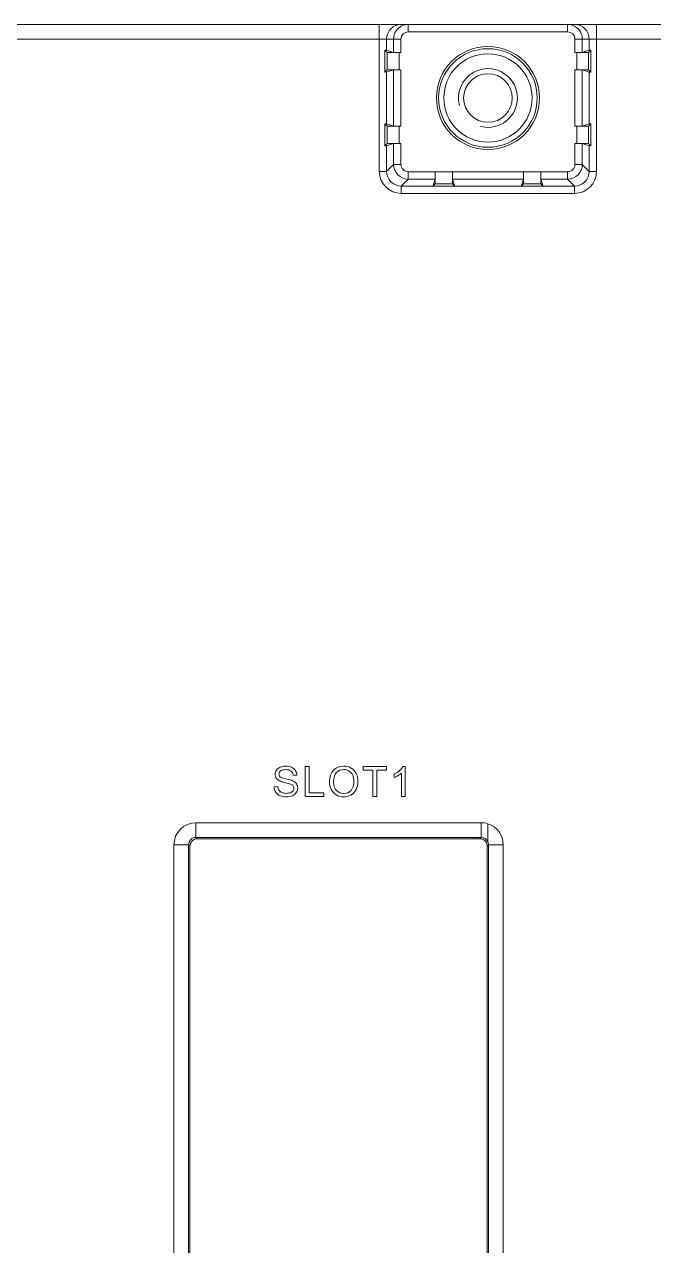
# Model space of a CAD drawing. Header units: millimetres. Extents: x 33157 to 59611, y -29750 to 1750.
# Drawn here: x 55046.5 to 55089.3, y 291.7 to 374.7 of the extents above; entities that cross this region are included whole.
import ezdxf

# ---------------------------------------------------------------- set-up
doc = ezdxf.new("R2010")
doc.units = ezdxf.units.MM
doc.layers.add('layer 1', color=7, linetype='Continuous', lineweight=18)

msp = doc.modelspace()

# ---------------------------------------------------------------- linework, layer by layer
at = {"layer": 'layer 1', "lineweight": 9}
for p, q in [((55070.618, 374.666), (55070.618, 374.666)), ((55070.618, 374.666), (55070.618, 364.678)), ((55072.589, 374.666), (55072.589, 374.666)), ((55072.589, 374.666), (55072.589, 374.166)), ((55083.42, 374.666), (55083.42, 374.666)), ((55083.42, 374.666), (55083.42, 374.166)), ((55085.392, 374.666), (55085.392, 374.666)), ((55085.392, 374.666), (55085.392, 364.678)), ((55071.117, 373.666), (55071.117, 373.666)), ((55071.117, 373.666), (55071.117, 372.912)), ((55071.589, 373.666), (55071.589, 373.666)), ((55071.589, 373.666), (55071.589, 372.754)), ((55072.089, 373.666), (55072.089, 373.666)), ((55072.089, 373.666), (55072.089, 372.75)), ((55083.42, 374.166), (55083.42, 374.166)), ((55083.92, 373.666), (55083.92, 373.666)), ((55083.92, 373.666), (55083.92, 372.75)), ((55084.42, 373.666), (55084.42, 373.666)), ((55084.42, 373.666), (55084.42, 372.754)), ((55084.892, 373.666), (55084.892, 373.666)), ((55084.892, 373.666), (55084.892, 372.912)), ((55071.006, 372.914), (55071.006, 372.914)), ((55071.006, 372.914), (55071.006, 371.418)), ((55071.164, 372.757), (55071.164, 372.757)), ((55071.164, 372.757), (55071.164, 371.575)), ((55071.964, 372.75), (55071.964, 372.75)), ((55071.964, 372.75), (55071.964, 371.582)), ((55072.089, 372.75), (55072.089, 372.75)), ((55084.046, 372.75), (55084.046, 372.75)), ((55084.046, 372.75), (55084.046, 371.582)), ((55084.046, 372.75), (55084.046, 372.75)), ((55084.846, 372.757), (55084.846, 372.757)), ((55084.846, 372.757), (55084.846, 371.575)), ((55084.892, 372.912), (55084.892, 372.912)), ((55085.003, 372.914), (55085.003, 372.914)), ((55085.003, 372.914), (55085.003, 372.914)), ((55085.003, 372.914), (55085.003, 371.418)), ((55071.117, 371.42), (55071.117, 371.42)), ((55071.117, 371.42), (55071.117, 367.912)), ((55071.164, 371.575), (55071.164, 371.575)), ((55071.589, 371.578), (55071.589, 371.578)), ((55071.589, 371.578), (55071.589, 371.578)), ((55071.589, 371.578), (55071.589, 367.754)), ((55072.089, 371.582), (55072.089, 371.582)), ((55072.089, 371.582), (55072.089, 367.75)), ((55072.089, 371.582), (55072.089, 371.582)), ((55083.92, 371.582), (55083.92, 371.582)), ((55083.92, 371.582), (55083.92, 367.75)), ((55084.046, 371.582), (55084.046, 371.582)), ((55084.42, 371.578), (55084.42, 371.578)), ((55084.42, 371.578), (55084.42, 367.754)), ((55084.892, 371.42), (55084.892, 371.42)), ((55084.892, 371.42), (55084.892, 367.912)), ((55071.006, 367.914), (55071.006, 367.914)), ((55071.006, 367.914), (55071.006, 366.418)), ((55071.164, 367.757), (55071.164, 367.757)), ((55071.164, 367.757), (55071.164, 366.575)), ((55071.964, 367.75), (55071.964, 367.75)), ((55071.964, 367.75), (55071.964, 366.582)), ((55072.089, 367.75), (55072.089, 367.75)), ((55084.046, 367.75), (55084.046, 367.75)), ((55084.046, 367.75), (55084.046, 366.582)), ((55084.046, 367.75), (55084.046, 367.75)), ((55084.846, 367.757), (55084.846, 367.757)), ((55084.846, 367.757), (55084.846, 366.575)), ((55084.892, 367.912), (55084.892, 367.912)), ((55085.003, 367.914), (55085.003, 367.914)), ((55085.003, 367.914), (55085.003, 367.914)), ((55085.003, 367.914), (55085.003, 366.418)), ((55071.117, 366.42), (55071.117, 366.42)), ((55071.117, 366.42), (55071.117, 364.678)), ((55071.164, 366.575), (55071.164, 366.575)), ((55071.589, 366.578), (55071.589, 366.578)), ((55071.589, 366.578), (55071.589, 366.578)), ((55071.589, 366.578), (55071.589, 365.15)), ((55072.089, 366.582), (55072.089, 366.582)), ((55072.089, 366.582), (55072.089, 365.15)), ((55072.089, 366.582), (55072.089, 366.582)), ((55083.92, 366.582), (55083.92, 366.582)), ((55083.92, 366.582), (55083.92, 365.15)), ((55084.046, 366.582), (55084.046, 366.582)), ((55084.42, 366.578), (55084.42, 366.578)), ((55084.42, 366.578), (55084.42, 365.15)), ((55084.892, 366.42), (55084.892, 366.42)), ((55084.892, 366.42), (55084.892, 364.678)), ((55071.117, 364.678), (55071.117, 364.678)), ((55071.589, 365.15), (55071.589, 365.15)), ((55072.089, 365.15), (55072.089, 365.15)), ((55072.589, 364.651), (55072.589, 364.651)), ((55072.589, 364.651), (55072.589, 364.151)), ((55081.589, 364.638), (55081.589, 364.638)), ((55083.42, 364.651), (55083.42, 364.651)), ((55083.42, 364.651), (55083.42, 364.151)), ((55083.42, 364.651), (55083.42, 364.651)), ((55084.42, 365.15), (55084.42, 365.15)), ((55085.392, 364.678), (55085.392, 364.678)), ((55072.117, 363.679), (55072.117, 363.679)), ((55072.117, 363.679), (55072.117, 363.179)), ((55072.589, 364.151), (55072.589, 364.151)), ((55074.259, 363.679), (55074.259, 363.679)), ((55074.414, 363.825), (55074.414, 363.825)), ((55074.416, 364.151), (55074.416, 364.151)), ((55074.416, 364.151), (55074.416, 364.151)), ((55075.596, 363.825), (55075.596, 363.825)), ((55075.751, 363.67), (55075.751, 363.67)), ((55080.259, 363.679), (55080.259, 363.679)), ((55080.414, 363.825), (55080.414, 363.825)), ((55080.416, 364.151), (55080.416, 364.151)), ((55080.416, 364.151), (55080.416, 364.151)), ((55081.596, 363.825), (55081.596, 363.825)), ((55081.751, 363.67), (55081.751, 363.67)), ((55083.42, 364.151), (55083.42, 364.151)), ((55083.892, 363.679), (55083.892, 363.679)), ((55083.892, 363.679), (55083.892, 363.179)), ((55083.892, 363.679), (55083.892, 363.679)), ((55083.892, 363.179), (55083.892, 363.179)), ((55058.163, 320.407), (55058.163, 320.407)), ((55058.163, 320.407), (55058.163, 319.407)), ((55077.546, 320.407), (55077.546, 320.407)), ((55077.546, 320.407), (55077.546, 319.407)), ((55077.546, 320.407), (55077.546, 320.407)), ((55056.663, 318.907), (55056.663, 264.075)), ((55057.663, 318.907), (55057.663, 264.075)), ((55057.663, 318.907), (55057.663, 318.907)), ((55057.749, 318.822), (55057.749, 264.16)), ((55077.46, 319.322), (55077.46, 319.322)), ((55077.546, 319.407), (55077.546, 319.407)), ((55077.546, 319.407), (55077.546, 319.407)), ((55077.96, 318.822), (55077.96, 318.822)), ((55077.96, 318.822), (55077.96, 264.16)), ((55078.046, 318.907), (55078.046, 318.907)), ((55078.046, 318.907), (55078.046, 318.907)), ((55078.046, 318.907), (55078.046, 264.075)), ((55079.046, 318.907), (55079.046, 318.907)), ((55079.046, 318.907), (55079.046, 264.075)), ((55079.046, 318.907), (55079.046, 318.907))]:
    msp.add_line(p, q, dxfattribs=at)
for points in [[(54903.505, 374.666), (54903.505, 374.666), (55189.504, 374.666), (55189.504, 374.666)], [(55071.41, 374.373), (55071.223, 374.186), (55071.117, 373.931), (55071.117, 373.666)], [(55072.117, 374.666), (55071.852, 374.666), (55071.598, 374.561), (55071.41, 374.373)], [(55071.917, 374.406), (55071.87, 374.363), (55071.826, 374.316), (55071.788, 374.264)], [(55072.33, 374.632), (55072.179, 374.591), (55072.033, 374.512), (55071.917, 374.406)], [(55072.589, 374.666), (55072.502, 374.666), (55072.415, 374.654), (55072.33, 374.632)], [(55084.018, 374.467), (55083.85, 374.593), (55083.63, 374.666), (55083.42, 374.666)], [(55084.599, 374.373), (55084.412, 374.561), (55084.157, 374.666), (55083.892, 374.666)], [(55084.16, 374.338), (55084.117, 374.386), (55084.069, 374.429), (55084.018, 374.467)], [(55084.42, 373.666), (55084.42, 373.915), (55084.327, 374.154), (55084.16, 374.338)], [(55084.892, 373.666), (55084.892, 373.931), (55084.787, 374.186), (55084.599, 374.373)], [(55038.92, 373.666), (55038.92, 373.666), (55072.089, 373.666), (55072.089, 373.666)], [(55071.788, 374.264), (55071.662, 374.096), (55071.589, 373.876), (55071.589, 373.666)], [(55072.589, 374.166), (55072.313, 374.166), (55072.089, 373.942), (55072.089, 373.666)], [(55083.42, 374.166), (55083.42, 374.166), (55072.589, 374.166), (55072.589, 374.166)], [(55083.92, 373.666), (55083.92, 373.942), (55083.696, 374.166), (55083.42, 374.166)], [(55083.92, 373.666), (55083.92, 373.666), (55117.089, 373.666), (55117.089, 373.666)], [(55071.164, 372.757), (55071.164, 372.757), (55071.006, 372.914), (55071.006, 372.914)], [(55071.117, 372.912), (55071.115, 372.913), (55071.076, 372.914), (55071.006, 372.914)], [(55071.117, 372.912), (55071.117, 372.912), (55071.589, 372.754), (55071.589, 372.754)], [(55071.164, 372.757), (55071.167, 372.753), (55071.524, 372.75), (55071.964, 372.75)], [(55071.589, 372.754), (55071.597, 372.752), (55071.818, 372.75), (55072.089, 372.75)], [(55072.089, 372.75), (55072.089, 372.75), (55071.964, 372.75), (55071.964, 372.75)], [(55083.92, 372.75), (55083.92, 372.75), (55084.046, 372.75), (55084.046, 372.75)], [(55084.892, 372.912), (55084.892, 372.912), (55084.42, 372.754), (55084.42, 372.754)], [(55084.846, 372.757), (55084.846, 372.757), (55085.003, 372.914), (55085.003, 372.914)], [(55085.003, 372.914), (55084.934, 372.914), (55084.895, 372.913), (55084.892, 372.912)], [(55071.164, 371.575), (55071.164, 371.575), (55071.006, 371.418), (55071.006, 371.418)], [(55071.006, 371.418), (55071.076, 371.418), (55071.115, 371.419), (55071.117, 371.42)], [(55071.117, 371.42), (55071.117, 371.42), (55071.589, 371.578), (55071.589, 371.578)], [(55072.089, 371.582), (55072.089, 371.582), (55071.964, 371.582), (55071.964, 371.582)], [(55083.92, 371.582), (55083.92, 371.582), (55084.046, 371.582), (55084.046, 371.582)], [(55084.42, 371.578), (55084.413, 371.58), (55084.191, 371.582), (55083.92, 371.582)], [(55084.846, 371.575), (55084.842, 371.579), (55084.485, 371.582), (55084.046, 371.582)], [(55084.892, 371.42), (55084.892, 371.42), (55084.42, 371.578), (55084.42, 371.578)], [(55084.846, 371.575), (55084.846, 371.575), (55085.003, 371.418), (55085.003, 371.418)], [(55084.892, 371.42), (55084.895, 371.419), (55084.934, 371.418), (55085.003, 371.418)], [(55071.164, 367.757), (55071.164, 367.757), (55071.006, 367.914), (55071.006, 367.914)], [(55071.117, 367.912), (55071.115, 367.913), (55071.076, 367.914), (55071.006, 367.914)], [(55071.117, 367.912), (55071.117, 367.912), (55071.589, 367.754), (55071.589, 367.754)], [(55071.164, 367.757), (55071.167, 367.753), (55071.524, 367.75), (55071.964, 367.75)], [(55071.589, 367.754), (55071.597, 367.752), (55071.818, 367.75), (55072.089, 367.75)], [(55072.089, 367.75), (55072.089, 367.75), (55071.964, 367.75), (55071.964, 367.75)], [(55083.92, 367.75), (55083.92, 367.75), (55084.046, 367.75), (55084.046, 367.75)], [(55084.892, 367.912), (55084.892, 367.912), (55084.42, 367.754), (55084.42, 367.754)], [(55084.846, 367.757), (55084.846, 367.757), (55085.003, 367.914), (55085.003, 367.914)], [(55085.003, 367.914), (55084.934, 367.914), (55084.895, 367.913), (55084.892, 367.912)], [(55071.164, 366.575), (55071.164, 366.575), (55071.006, 366.418), (55071.006, 366.418)], [(55071.006, 366.418), (55071.076, 366.418), (55071.115, 366.419), (55071.117, 366.42)], [(55071.117, 366.42), (55071.117, 366.42), (55071.589, 366.578), (55071.589, 366.578)], [(55072.089, 366.582), (55072.089, 366.582), (55071.964, 366.582), (55071.964, 366.582)], [(55083.92, 366.582), (55083.92, 366.582), (55084.046, 366.582), (55084.046, 366.582)], [(55084.42, 366.578), (55084.413, 366.58), (55084.191, 366.582), (55083.92, 366.582)], [(55084.846, 366.575), (55084.842, 366.579), (55084.485, 366.582), (55084.046, 366.582)], [(55084.892, 366.42), (55084.892, 366.42), (55084.42, 366.578), (55084.42, 366.578)], [(55084.846, 366.575), (55084.846, 366.575), (55085.003, 366.418), (55085.003, 366.418)], [(55084.892, 366.42), (55084.895, 366.419), (55084.934, 366.418), (55085.003, 366.418)], [(55070.618, 364.678), (55070.618, 364.678), (55071.117, 364.678), (55071.117, 364.678)], [(55070.618, 364.678), (55070.618, 363.85), (55071.289, 363.179), (55072.117, 363.179)], [(55071.589, 365.15), (55071.589, 365.15), (55071.117, 364.678), (55071.117, 364.678)], [(55072.089, 365.15), (55072.089, 365.15), (55071.589, 365.15), (55071.589, 365.15)], [(55071.589, 365.15), (55071.59, 364.598), (55072.037, 364.151), (55072.589, 364.151)], [(55072.589, 364.651), (55072.589, 364.651), (55074.421, 364.638), (55074.421, 364.638)], [(55074.421, 364.638), (55074.421, 364.638), (55081.589, 364.638), (55081.589, 364.638)], [(55081.589, 364.638), (55081.589, 364.638), (55083.42, 364.651), (55083.42, 364.651)], [(55083.42, 364.151), (55083.972, 364.151), (55084.42, 364.598), (55084.42, 365.15)], [(55083.892, 363.179), (55084.72, 363.179), (55085.392, 363.85), (55085.392, 364.678)], [(55083.92, 365.15), (55083.92, 365.15), (55084.42, 365.15), (55084.42, 365.15)], [(55084.42, 365.15), (55084.42, 365.15), (55084.892, 364.678), (55084.892, 364.678)], [(55085.392, 364.678), (55085.392, 364.678), (55084.892, 364.678), (55084.892, 364.678)], [(55072.117, 363.679), (55072.117, 363.679), (55074.259, 363.679), (55074.259, 363.679)], [(55072.589, 364.151), (55072.589, 364.151), (55072.117, 363.679), (55072.117, 363.679)], [(55072.589, 364.151), (55072.589, 364.151), (55074.416, 364.151), (55074.416, 364.151)], [(55074.258, 363.67), (55074.258, 363.67), (55075.751, 363.67), (55075.751, 363.67)], [(55074.259, 363.679), (55074.259, 363.679), (55074.416, 364.151), (55074.416, 364.151)], [(55074.414, 363.825), (55074.414, 363.825), (55074.258, 363.67), (55074.258, 363.67)], [(55074.414, 363.825), (55074.414, 363.825), (55075.596, 363.825), (55075.596, 363.825)], [(55080.416, 364.151), (55080.416, 364.151), (55075.593, 364.151), (55075.593, 364.151)], [(55075.75, 363.679), (55075.75, 363.679), (55075.593, 364.151), (55075.593, 364.151)], [(55075.596, 363.825), (55075.596, 363.825), (55075.75, 363.675), (55075.75, 363.675)], [(55075.75, 363.679), (55075.75, 363.679), (55080.259, 363.679), (55080.259, 363.679)], [(55075.75, 363.67), (55075.75, 363.67), (55075.751, 363.67), (55075.751, 363.67)], [(55080.258, 363.67), (55080.258, 363.67), (55081.751, 363.67), (55081.751, 363.67)], [(55080.259, 363.679), (55080.259, 363.679), (55080.416, 364.151), (55080.416, 364.151)], [(55080.414, 363.825), (55080.414, 363.825), (55080.258, 363.67), (55080.258, 363.67)], [(55080.414, 363.825), (55080.414, 363.825), (55081.596, 363.825), (55081.596, 363.825)], [(55081.593, 364.151), (55081.593, 364.151), (55083.42, 364.151), (55083.42, 364.151)], [(55081.75, 363.679), (55081.75, 363.679), (55081.593, 364.151), (55081.593, 364.151)], [(55081.596, 363.825), (55081.596, 363.825), (55081.75, 363.675), (55081.75, 363.675)], [(55081.75, 363.679), (55081.75, 363.679), (55083.892, 363.679), (55083.892, 363.679)], [(55081.75, 363.67), (55081.75, 363.67), (55081.751, 363.67), (55081.751, 363.67)], [(55083.42, 364.151), (55083.42, 364.151), (55083.892, 363.679), (55083.892, 363.679)], [(55083.892, 363.179), (55083.892, 363.179), (55072.117, 363.179), (55072.117, 363.179)], [(55058.163, 320.407), (55057.335, 320.407), (55056.663, 319.736), (55056.663, 318.907)], [(55058.163, 320.407), (55058.163, 320.407), (55077.546, 320.407), (55077.546, 320.407)], [(55078.005, 320.335), (55077.856, 320.383), (55077.702, 320.407), (55077.546, 320.407)], [(55079.046, 318.907), (55079.046, 319.559), (55078.625, 320.136), (55078.005, 320.335)], [(55056.663, 318.907), (55056.663, 318.907), (55057.663, 318.907), (55057.663, 318.907)], [(55057.749, 318.822), (55057.749, 318.822), (55057.663, 318.907), (55057.663, 318.907)], [(55058.249, 319.322), (55057.973, 319.322), (55057.749, 319.098), (55057.749, 318.822)], [(55058.163, 319.407), (55058.163, 319.407), (55077.546, 319.407), (55077.546, 319.407)], [(55058.249, 319.322), (55058.249, 319.322), (55077.46, 319.322), (55077.46, 319.322)], [(55058.249, 319.322), (55058.249, 319.322), (55058.163, 319.407), (55058.163, 319.407)], [(55077.546, 319.407), (55077.546, 319.407), (55077.46, 319.322), (55077.46, 319.322)], [(55077.96, 318.822), (55077.96, 319.098), (55077.737, 319.322), (55077.46, 319.322)], [(55078.005, 319.107), (55077.925, 319.289), (55077.745, 319.407), (55077.546, 319.407)], [(55078.046, 318.907), (55078.046, 318.907), (55077.96, 318.822), (55077.96, 318.822)], [(55078.005, 319.107), (55078.032, 319.044), (55078.046, 318.975), (55078.046, 318.907)], [(55079.046, 318.907), (55079.046, 318.907), (55078.046, 318.907), (55078.046, 318.907)]]:
    msp.add_open_spline(points, degree=3, dxfattribs=at)
for points, knots in [([(55081.505, 369.666), (55081.505, 371.599), (55079.938, 373.166), (55078.005, 373.166), (55076.072, 373.166), (55074.505, 371.599), (55074.505, 369.666), (55074.505, 367.733), (55076.072, 366.166), (55078.005, 366.166), (55079.938, 366.166), (55081.505, 367.733), (55081.505, 369.666), (55081.505, 369.666), (55081.505, 369.666), (55081.505, 369.666)], [0, 0, 0, 0, 151919.174335, 151919.174335, 151919.174335, 303838.34867, 303838.34867, 303838.34867, 455757.523005, 455757.523005, 455757.523005, 607676.69734, 607676.69734, 607676.69734, 607682.774107, 607682.774107, 607682.774107, 607682.774107]), ([(55081.355, 369.666), (55081.355, 371.516), (55079.855, 373.016), (55078.005, 373.016), (55076.155, 373.016), (55074.655, 371.516), (55074.655, 369.666), (55074.655, 367.816), (55076.155, 366.316), (55078.005, 366.316), (55079.855, 366.316), (55081.355, 367.816), (55081.355, 369.666), (55081.355, 369.666), (55081.355, 369.666), (55081.355, 369.666)], [0, 0, 0, 0, 151919.742882, 151919.742882, 151919.742882, 303839.485763, 303839.485763, 303839.485763, 455759.228645, 455759.228645, 455759.228645, 607678.971527, 607678.971527, 607678.971527, 607685.048317, 607685.048317, 607685.048317, 607685.048317]), ([(55084.018, 372.75), (55084.122, 372.75), (55084.227, 372.75), (55084.331, 372.751), (55084.378, 372.751), (55084.426, 372.751), (55084.473, 372.751), (55084.515, 372.751), (55084.557, 372.752), (55084.599, 372.752), (55084.633, 372.753), (55084.668, 372.753), (55084.703, 372.753), (55084.729, 372.753), (55084.755, 372.752), (55084.78, 372.754), (55084.796, 372.756), (55084.811, 372.759), (55084.828, 372.756), (55084.835, 372.755), (55084.842, 372.753), (55084.846, 372.757)], [0, 0, 0, 0, 143655.218311, 143655.218311, 143655.218311, 287310.436622, 287310.436622, 287310.436622, 430965.654933, 430965.654933, 430965.654933, 574620.873243, 574620.873243, 574620.873243, 718276.091554, 718276.091554, 718276.091554, 861931.309865, 861931.309865, 861931.309865, 1005586.528176, 1005586.528176, 1005586.528176, 1005586.528176]), ([(55084.018, 372.75), (55084.069, 372.75), (55084.12, 372.751), (55084.171, 372.751), (55084.215, 372.751), (55084.258, 372.75), (55084.301, 372.752), (55084.329, 372.753), (55084.358, 372.755), (55084.387, 372.753), (55084.398, 372.752), (55084.409, 372.751), (55084.42, 372.754)], [0, 0, 0, 0, 151946.73849, 151946.73849, 151946.73849, 303893.47698, 303893.47698, 303893.47698, 455840.21547, 455840.21547, 455840.21547, 607786.95396, 607786.95396, 607786.95396, 607786.95396]), ([(55081.005, 369.666), (55081.005, 371.323), (55079.662, 372.666), (55078.005, 372.666), (55076.348, 372.666), (55075.005, 371.323), (55075.005, 369.666), (55075.005, 368.009), (55076.348, 366.666), (55078.005, 366.666), (55079.662, 366.666), (55081.005, 368.009), (55081.005, 369.666), (55081.005, 369.666), (55081.005, 369.666), (55081.005, 369.666)], [0, 0, 0, 0, 151921.069538, 151921.069538, 151921.069538, 303842.139077, 303842.139077, 303842.139077, 455763.208615, 455763.208615, 455763.208615, 607684.278154, 607684.278154, 607684.278154, 607690.354997, 607690.354997, 607690.354997, 607690.354997]), ([(55071.991, 371.582), (55071.887, 371.582), (55071.783, 371.582), (55071.679, 371.581), (55071.631, 371.581), (55071.584, 371.581), (55071.536, 371.581), (55071.494, 371.581), (55071.452, 371.58), (55071.41, 371.58), (55071.376, 371.579), (55071.342, 371.579), (55071.307, 371.579), (55071.281, 371.579), (55071.254, 371.58), (55071.229, 371.578), (55071.214, 371.576), (55071.199, 371.573), (55071.181, 371.576), (55071.174, 371.577), (55071.168, 371.579), (55071.164, 371.575)], [0, 0, 0, 0, 143622.432764, 143622.432764, 143622.432764, 287244.865529, 287244.865529, 287244.865529, 430867.298293, 430867.298293, 430867.298293, 574489.731057, 574489.731057, 574489.731057, 718112.163821, 718112.163821, 718112.163821, 861734.596586, 861734.596586, 861734.596586, 1005357.02935, 1005357.02935, 1005357.02935, 1005357.02935]), ([(55071.991, 371.582), (55071.94, 371.582), (55071.889, 371.581), (55071.838, 371.581), (55071.795, 371.581), (55071.752, 371.582), (55071.709, 371.58), (55071.68, 371.579), (55071.652, 371.577), (55071.622, 371.579), (55071.611, 371.58), (55071.6, 371.581), (55071.589, 371.578)], [0, 0, 0, 0, 151913.756784, 151913.756784, 151913.756784, 303827.513568, 303827.513568, 303827.513568, 455741.270353, 455741.270353, 455741.270353, 607655.027137, 607655.027137, 607655.027137, 607655.027137]), ([(55077.487, 367.734), (55078.361, 367.5), (55079.284, 367.882), (55079.737, 368.666), (55080.189, 369.45), (55080.059, 370.44), (55079.419, 371.08), (55078.779, 371.72), (55077.789, 371.851), (55077.005, 371.398), (55076.221, 370.945), (55075.839, 370.023), (55076.073, 369.148)], [0, 0, 0, 0, 151929.966846, 151929.966846, 151929.966846, 303859.933691, 303859.933691, 303859.933691, 455789.900537, 455789.900537, 455789.900537, 607719.867383, 607719.867383, 607719.867383, 607719.867383]), ([(55079.655, 369.666), (55079.655, 370.577), (55078.916, 371.316), (55078.005, 371.316), (55077.093, 371.316), (55076.355, 370.577), (55076.355, 369.666), (55076.355, 368.755), (55077.093, 368.016), (55078.005, 368.016), (55078.916, 368.016), (55079.655, 368.755), (55079.655, 369.666), (55079.655, 369.666), (55079.655, 369.666), (55079.655, 369.666)], [0, 0, 0, 0, 151926.186945, 151926.186945, 151926.186945, 303852.373889, 303852.373889, 303852.373889, 455778.560834, 455778.560834, 455778.560834, 607704.747778, 607704.747778, 607704.747778, 607710.824826, 607710.824826, 607710.824826, 607710.824826]), ([(55084.018, 367.75), (55084.122, 367.75), (55084.227, 367.75), (55084.331, 367.751), (55084.378, 367.751), (55084.426, 367.751), (55084.473, 367.751), (55084.515, 367.751), (55084.557, 367.752), (55084.599, 367.752), (55084.633, 367.753), (55084.668, 367.753), (55084.703, 367.753), (55084.729, 367.753), (55084.755, 367.752), (55084.78, 367.754), (55084.796, 367.756), (55084.811, 367.759), (55084.828, 367.756), (55084.835, 367.755), (55084.842, 367.753), (55084.846, 367.757)], [0, 0, 0, 0, 143661.340748, 143661.340748, 143661.340748, 287322.681496, 287322.681496, 287322.681496, 430984.022244, 430984.022244, 430984.022244, 574645.362992, 574645.362992, 574645.362992, 718306.703741, 718306.703741, 718306.703741, 861968.044489, 861968.044489, 861968.044489, 1005629.385237, 1005629.385237, 1005629.385237, 1005629.385237]), ([(55084.018, 367.75), (55084.069, 367.75), (55084.12, 367.751), (55084.171, 367.751), (55084.215, 367.751), (55084.258, 367.75), (55084.301, 367.752), (55084.329, 367.753), (55084.358, 367.755), (55084.387, 367.753), (55084.398, 367.752), (55084.409, 367.751), (55084.42, 367.754)], [0, 0, 0, 0, 151953.591298, 151953.591298, 151953.591298, 303907.182596, 303907.182596, 303907.182596, 455860.773895, 455860.773895, 455860.773895, 607814.365193, 607814.365193, 607814.365193, 607814.365193]), ([(55071.991, 366.582), (55071.887, 366.582), (55071.783, 366.582), (55071.679, 366.581), (55071.631, 366.581), (55071.584, 366.581), (55071.536, 366.581), (55071.494, 366.581), (55071.452, 366.58), (55071.41, 366.58), (55071.376, 366.579), (55071.342, 366.579), (55071.307, 366.579), (55071.281, 366.579), (55071.254, 366.58), (55071.229, 366.578), (55071.214, 366.576), (55071.199, 366.573), (55071.181, 366.576), (55071.174, 366.577), (55071.168, 366.579), (55071.164, 366.575)], [0, 0, 0, 0, 143628.555376, 143628.555376, 143628.555376, 287257.110751, 287257.110751, 287257.110751, 430885.666127, 430885.666127, 430885.666127, 574514.221502, 574514.221502, 574514.221502, 718142.776878, 718142.776878, 718142.776878, 861771.332254, 861771.332254, 861771.332254, 1005399.887629, 1005399.887629, 1005399.887629, 1005399.887629]), ([(55071.991, 366.582), (55071.94, 366.582), (55071.889, 366.581), (55071.838, 366.581), (55071.795, 366.581), (55071.752, 366.582), (55071.709, 366.58), (55071.68, 366.579), (55071.652, 366.577), (55071.622, 366.579), (55071.611, 366.58), (55071.6, 366.581), (55071.589, 366.578)], [0, 0, 0, 0, 151920.609785, 151920.609785, 151920.609785, 303841.219569, 303841.219569, 303841.219569, 455761.829354, 455761.829354, 455761.829354, 607682.439139, 607682.439139, 607682.439139, 607682.439139]), ([(55071.117, 364.678), (55071.117, 364.413), (55071.223, 364.159), (55071.41, 363.971), (55071.598, 363.784), (55071.852, 363.679), (55072.117, 363.679)], [0, 0, 0, 0, 171329.214813, 171329.214813, 171329.214813, 342658.429626, 342658.429626, 342658.429626, 342658.429626]), ([(55072.089, 365.15), (55072.089, 365.018), (55072.142, 364.891), (55072.236, 364.797), (55072.329, 364.703), (55072.457, 364.651), (55072.589, 364.651)], [0, 0, 0, 0, 171330.996576, 171330.996576, 171330.996576, 342661.993152, 342661.993152, 342661.993152, 342661.993152]), ([(55074.414, 363.825), (55074.418, 363.829), (55074.416, 363.836), (55074.415, 363.842), (55074.412, 363.859), (55074.415, 363.874), (55074.416, 363.889), (55074.419, 363.913), (55074.418, 363.939), (55074.417, 363.965), (55074.417, 363.999), (55074.418, 364.033), (55074.419, 364.066), (55074.419, 364.107), (55074.419, 364.148), (55074.419, 364.189), (55074.42, 364.236), (55074.42, 364.283), (55074.42, 364.329), (55074.42, 364.432), (55074.421, 364.535), (55074.421, 364.638)], [0, 0, 0, 0, 143639.96855, 143639.96855, 143639.96855, 287279.937099, 287279.937099, 287279.937099, 430919.905649, 430919.905649, 430919.905649, 574559.874198, 574559.874198, 574559.874198, 718199.842748, 718199.842748, 718199.842748, 861839.811297, 861839.811297, 861839.811297, 1005479.779847, 1005479.779847, 1005479.779847, 1005479.779847]), ([(55074.421, 364.638), (55074.421, 364.576), (55074.42, 364.515), (55074.42, 364.453), (55074.42, 364.401), (55074.421, 364.349), (55074.419, 364.297), (55074.418, 364.262), (55074.415, 364.227), (55074.418, 364.191), (55074.419, 364.178), (55074.421, 364.164), (55074.416, 364.151)], [0, 0, 0, 0, 151930.925289, 151930.925289, 151930.925289, 303861.850579, 303861.850579, 303861.850579, 455792.775868, 455792.775868, 455792.775868, 607723.701157, 607723.701157, 607723.701157, 607723.701157]), ([(55075.589, 364.638), (55075.589, 364.535), (55075.589, 364.432), (55075.589, 364.329), (55075.59, 364.283), (55075.59, 364.236), (55075.59, 364.189), (55075.59, 364.148), (55075.59, 364.107), (55075.591, 364.066), (55075.591, 364.033), (55075.592, 363.999), (55075.592, 363.965), (55075.592, 363.939), (55075.591, 363.913), (55075.593, 363.889), (55075.595, 363.874), (55075.597, 363.859), (55075.594, 363.842), (55075.593, 363.836), (55075.592, 363.829), (55075.596, 363.825)], [0, 0, 0, 0, 143642.314915, 143642.314915, 143642.314915, 287284.629829, 287284.629829, 287284.629829, 430926.944744, 430926.944744, 430926.944744, 574569.259658, 574569.259658, 574569.259658, 718211.574573, 718211.574573, 718211.574573, 861853.889487, 861853.889487, 861853.889487, 1005496.204402, 1005496.204402, 1005496.204402, 1005496.204402]), ([(55075.589, 364.638), (55075.589, 364.576), (55075.589, 364.515), (55075.589, 364.453), (55075.589, 364.401), (55075.588, 364.349), (55075.59, 364.297), (55075.591, 364.262), (55075.594, 364.227), (55075.592, 364.191), (55075.591, 364.178), (55075.589, 364.164), (55075.593, 364.151)], [0, 0, 0, 0, 151934.166089, 151934.166089, 151934.166089, 303868.332178, 303868.332178, 303868.332178, 455802.498266, 455802.498266, 455802.498266, 607736.664355, 607736.664355, 607736.664355, 607736.664355]), ([(55080.414, 363.825), (55080.418, 363.829), (55080.416, 363.836), (55080.415, 363.842), (55080.412, 363.859), (55080.415, 363.874), (55080.416, 363.889), (55080.419, 363.913), (55080.418, 363.939), (55080.417, 363.965), (55080.417, 363.999), (55080.418, 364.033), (55080.419, 364.066), (55080.419, 364.107), (55080.419, 364.148), (55080.419, 364.189), (55080.42, 364.236), (55080.42, 364.283), (55080.42, 364.329), (55080.42, 364.432), (55080.421, 364.535), (55080.421, 364.638)], [0, 0, 0, 0, 143655.665776, 143655.665776, 143655.665776, 287311.331551, 287311.331551, 287311.331551, 430966.997327, 430966.997327, 430966.997327, 574622.663103, 574622.663103, 574622.663103, 718278.328878, 718278.328878, 718278.328878, 861933.994654, 861933.994654, 861933.994654, 1005589.66043, 1005589.66043, 1005589.66043, 1005589.66043]), ([(55080.421, 364.638), (55080.421, 364.576), (55080.42, 364.515), (55080.42, 364.453), (55080.42, 364.401), (55080.421, 364.349), (55080.419, 364.297), (55080.418, 364.262), (55080.415, 364.227), (55080.418, 364.191), (55080.419, 364.178), (55080.421, 364.164), (55080.416, 364.151)], [0, 0, 0, 0, 151947.53163, 151947.53163, 151947.53163, 303895.063261, 303895.063261, 303895.063261, 455842.594891, 455842.594891, 455842.594891, 607790.126522, 607790.126522, 607790.126522, 607790.126522]), ([(55081.589, 364.638), (55081.589, 364.535), (55081.589, 364.432), (55081.589, 364.329), (55081.59, 364.283), (55081.59, 364.236), (55081.59, 364.189), (55081.59, 364.148), (55081.59, 364.107), (55081.591, 364.066), (55081.591, 364.033), (55081.592, 363.999), (55081.592, 363.965), (55081.592, 363.939), (55081.591, 363.913), (55081.593, 363.889), (55081.595, 363.874), (55081.597, 363.859), (55081.594, 363.842), (55081.593, 363.836), (55081.592, 363.829), (55081.596, 363.825)], [0, 0, 0, 0, 143658.012141, 143658.012141, 143658.012141, 287316.024281, 287316.024281, 287316.024281, 430974.036422, 430974.036422, 430974.036422, 574632.048562, 574632.048562, 574632.048562, 718290.060703, 718290.060703, 718290.060703, 861948.072844, 861948.072844, 861948.072844, 1005606.084984, 1005606.084984, 1005606.084984, 1005606.084984]), ([(55081.589, 364.638), (55081.589, 364.576), (55081.589, 364.515), (55081.589, 364.453), (55081.589, 364.401), (55081.588, 364.349), (55081.59, 364.297), (55081.591, 364.262), (55081.594, 364.227), (55081.592, 364.191), (55081.591, 364.178), (55081.589, 364.164), (55081.593, 364.151)], [0, 0, 0, 0, 151950.77243, 151950.77243, 151950.77243, 303901.54486, 303901.54486, 303901.54486, 455852.31729, 455852.31729, 455852.31729, 607803.08972, 607803.08972, 607803.08972, 607803.08972]), ([(55083.42, 364.651), (55083.553, 364.651), (55083.68, 364.703), (55083.774, 364.797), (55083.867, 364.891), (55083.92, 365.018), (55083.92, 365.15)], [0, 0, 0, 0, 171366.957017, 171366.957017, 171366.957017, 342733.914034, 342733.914034, 342733.914034, 342733.914034]), ([(55083.892, 363.679), (55084.157, 363.679), (55084.412, 363.784), (55084.599, 363.971), (55084.787, 364.159), (55084.892, 364.413), (55084.892, 364.678)], [0, 0, 0, 0, 171370.275945, 171370.275945, 171370.275945, 342740.551891, 342740.551891, 342740.551891, 342740.551891]), ([(55078.005, 319.16), (55078.007, 319.229), (55078.005, 319.297), (55078.005, 319.366), (55078.004, 319.457), (55078.004, 319.549), (55078.005, 319.64), (55078.005, 319.872), (55078.004, 320.104), (55078.005, 320.335)], [0, 0, 0, 0, 158527.747778, 158527.747778, 158527.747778, 317055.495557, 317055.495557, 317055.495557, 475583.243335, 475583.243335, 475583.243335, 475583.243335]), ([(55058.163, 319.407), (55058.031, 319.407), (55057.904, 319.355), (55057.81, 319.261), (55057.716, 319.167), (55057.663, 319.04), (55057.663, 318.907)], [0, 0, 0, 0, 171356.471247, 171356.471247, 171356.471247, 342712.942495, 342712.942495, 342712.942495, 342712.942495]), ([(55078.005, 319.107), (55078.004, 319.109), (55078.004, 319.112), (55078.003, 319.115), (55078.002, 319.13), (55078.004, 319.145), (55078.005, 319.16)], [0, 0, 0, 0, 171420.118171, 171420.118171, 171420.118171, 342840.236342, 342840.236342, 342840.236342, 342840.236342])]:
    msp.add_open_spline(points, degree=3, knots=knots, dxfattribs=at)
at = {"layer": 'layer 1'}
for points, knots in [([(55063.469, 322.848), (55063.469, 322.848), (55063.72, 322.87), (55063.72, 322.87), (55063.732, 322.769), (55063.76, 322.685), (55063.804, 322.62), (55063.847, 322.555), (55063.915, 322.502), (55064.007, 322.462), (55064.098, 322.422), (55064.202, 322.402), (55064.317, 322.402), (55064.419, 322.402), (55064.509, 322.417), (55064.587, 322.447), (55064.665, 322.478), (55064.723, 322.52), (55064.761, 322.573), (55064.799, 322.626), (55064.818, 322.684), (55064.818, 322.746), (55064.818, 322.809), (55064.8, 322.864), (55064.763, 322.912), (55064.726, 322.959), (55064.666, 322.998), (55064.581, 323.031), (55064.527, 323.051), (55064.407, 323.084), (55064.221, 323.129), (55064.035, 323.174), (55063.906, 323.215), (55063.831, 323.255), (55063.735, 323.306), (55063.663, 323.369), (55063.616, 323.444), (55063.569, 323.518), (55063.545, 323.602), (55063.545, 323.695), (55063.545, 323.798), (55063.574, 323.893), (55063.632, 323.982), (55063.69, 324.071), (55063.774, 324.138), (55063.886, 324.184), (55063.997, 324.23), (55064.121, 324.253), (55064.256, 324.253), (55064.406, 324.253), (55064.538, 324.229), (55064.653, 324.181), (55064.767, 324.133), (55064.855, 324.062), (55064.916, 323.967), (55064.978, 323.874), (55065.011, 323.768), (55065.016, 323.649), (55065.016, 323.649), (55064.759, 323.629), (55064.759, 323.629), (55064.745, 323.757), (55064.699, 323.853), (55064.619, 323.918), (55064.54, 323.983), (55064.422, 324.016), (55064.267, 324.016), (55064.105, 324.016), (55063.987, 323.986), (55063.913, 323.927), (55063.839, 323.868), (55063.802, 323.796), (55063.802, 323.713), (55063.802, 323.64), (55063.828, 323.58), (55063.881, 323.533), (55063.932, 323.487), (55064.066, 323.438), (55064.284, 323.389), (55064.501, 323.34), (55064.65, 323.297), (55064.731, 323.261), (55064.848, 323.206), (55064.935, 323.138), (55064.991, 323.055), (55065.047, 322.972), (55065.075, 322.877), (55065.075, 322.769), (55065.075, 322.661), (55065.044, 322.56), (55064.983, 322.465), (55064.921, 322.37), (55064.833, 322.296), (55064.718, 322.244), (55064.603, 322.191), (55064.473, 322.165), (55064.329, 322.165), (55064.146, 322.165), (55063.994, 322.191), (55063.87, 322.245), (55063.747, 322.298), (55063.65, 322.378), (55063.58, 322.485), (55063.51, 322.592), (55063.473, 322.713), (55063.469, 322.848)], [0, 0, 0, 0, 134766.43766, 134766.43766, 134766.43766, 269532.87532, 269532.87532, 269532.87532, 404299.31298, 404299.31298, 404299.31298, 539065.75064, 539065.75064, 539065.75064, 673832.1883, 673832.1883, 673832.1883, 808598.62596, 808598.62596, 808598.62596, 943365.06362, 943365.06362, 943365.06362, 1078131.50128, 1078131.50128, 1078131.50128, 1212897.93894, 1212897.93894, 1212897.93894, 1347664.3766, 1347664.3766, 1347664.3766, 1482430.81426, 1482430.81426, 1482430.81426, 1617197.25192, 1617197.25192, 1617197.25192, 1751963.68958, 1751963.68958, 1751963.68958, 1886730.127241, 1886730.127241, 1886730.127241, 2021496.564901, 2021496.564901, 2021496.564901, 2156263.002561, 2156263.002561, 2156263.002561, 2291029.440221, 2291029.440221, 2291029.440221, 2425795.877881, 2425795.877881, 2425795.877881, 2560562.315541, 2560562.315541, 2560562.315541, 2695328.753201, 2695328.753201, 2695328.753201, 2830095.190861, 2830095.190861, 2830095.190861, 2964861.628521, 2964861.628521, 2964861.628521, 3099628.066181, 3099628.066181, 3099628.066181, 3234394.503841, 3234394.503841, 3234394.503841, 3369160.941501, 3369160.941501, 3369160.941501, 3503927.379161, 3503927.379161, 3503927.379161, 3638693.816821, 3638693.816821, 3638693.816821, 3773460.254481, 3773460.254481, 3773460.254481, 3908226.692141, 3908226.692141, 3908226.692141, 4042993.129801, 4042993.129801, 4042993.129801, 4177759.567461, 4177759.567461, 4177759.567461, 4312526.005121, 4312526.005121, 4312526.005121, 4447292.442781, 4447292.442781, 4447292.442781, 4582058.880441, 4582058.880441, 4582058.880441, 4716825.318101, 4716825.318101, 4716825.318101, 4716825.318101]), ([(55065.584, 322.198), (55065.584, 322.198), (55065.584, 324.219), (55065.584, 324.219), (55065.584, 324.219), (55065.853, 324.219), (55065.853, 324.219), (55065.853, 324.219), (55065.853, 322.436), (55065.853, 322.436), (55065.853, 322.436), (55066.846, 322.436), (55066.846, 322.436), (55066.846, 322.436), (55066.846, 322.198), (55066.846, 322.198), (55066.846, 322.198), (55065.584, 322.198), (55065.584, 322.198)], [0, 0, 0, 0, 145490.135691, 145490.135691, 145490.135691, 290980.271383, 290980.271383, 290980.271383, 436470.407074, 436470.407074, 436470.407074, 581960.542766, 581960.542766, 581960.542766, 727450.678457, 727450.678457, 727450.678457, 872940.814148, 872940.814148, 872940.814148, 872940.814148]), ([(55067.24, 323.182), (55067.24, 323.517), (55067.331, 323.779), (55067.511, 323.969), (55067.691, 324.158), (55067.923, 324.253), (55068.208, 324.253), (55068.395, 324.253), (55068.563, 324.208), (55068.713, 324.119), (55068.863, 324.031), (55068.977, 323.906), (55069.055, 323.747), (55069.134, 323.588), (55069.174, 323.407), (55069.174, 323.206), (55069.174, 323.001), (55069.132, 322.817), (55069.049, 322.656), (55068.967, 322.494), (55068.849, 322.372), (55068.698, 322.289), (55068.546, 322.206), (55068.382, 322.165), (55068.207, 322.165), (55068.016, 322.165), (55067.847, 322.211), (55067.697, 322.302), (55067.547, 322.394), (55067.433, 322.519), (55067.356, 322.678), (55067.279, 322.837), (55067.24, 323.005), (55067.24, 323.182)], [0, 0, 0, 0, 139628.573695, 139628.573695, 139628.573695, 279257.14739, 279257.14739, 279257.14739, 418885.721085, 418885.721085, 418885.721085, 558514.29478, 558514.29478, 558514.29478, 698142.868474, 698142.868474, 698142.868474, 837771.442169, 837771.442169, 837771.442169, 977400.015864, 977400.015864, 977400.015864, 1117028.589559, 1117028.589559, 1117028.589559, 1256657.163254, 1256657.163254, 1256657.163254, 1396285.736949, 1396285.736949, 1396285.736949, 1535914.310644, 1535914.310644, 1535914.310644, 1535914.310644]), ([(55067.517, 323.177), (55067.517, 322.934), (55067.582, 322.743), (55067.713, 322.603), (55067.844, 322.463), (55068.008, 322.393), (55068.206, 322.393), (55068.407, 322.393), (55068.572, 322.464), (55068.702, 322.605), (55068.832, 322.746), (55068.897, 322.946), (55068.897, 323.206), (55068.897, 323.37), (55068.869, 323.514), (55068.814, 323.636), (55068.758, 323.758), (55068.677, 323.853), (55068.57, 323.92), (55068.463, 323.988), (55068.343, 324.022), (55068.21, 324.022), (55068.021, 324.022), (55067.858, 323.957), (55067.722, 323.827), (55067.585, 323.697), (55067.517, 323.481), (55067.517, 323.177)], [0, 0, 0, 0, 141201.656548, 141201.656548, 141201.656548, 282403.313096, 282403.313096, 282403.313096, 423604.969643, 423604.969643, 423604.969643, 564806.626191, 564806.626191, 564806.626191, 706008.282739, 706008.282739, 706008.282739, 847209.939287, 847209.939287, 847209.939287, 988411.595834, 988411.595834, 988411.595834, 1129613.252382, 1129613.252382, 1129613.252382, 1270814.90893, 1270814.90893, 1270814.90893, 1270814.90893]), ([(55070.188, 322.198), (55070.188, 322.198), (55070.188, 323.982), (55070.188, 323.982), (55070.188, 323.982), (55069.522, 323.982), (55069.522, 323.982), (55069.522, 323.982), (55069.522, 324.219), (55069.522, 324.219), (55069.522, 324.219), (55071.122, 324.219), (55071.122, 324.219), (55071.122, 324.219), (55071.122, 323.982), (55071.122, 323.982), (55071.122, 323.982), (55070.456, 323.982), (55070.456, 323.982), (55070.456, 323.982), (55070.456, 322.198), (55070.456, 322.198), (55070.456, 322.198), (55070.188, 322.198), (55070.188, 322.198)], [0, 0, 0, 0, 142264.853815, 142264.853815, 142264.853815, 284529.707629, 284529.707629, 284529.707629, 426794.561444, 426794.561444, 426794.561444, 569059.415258, 569059.415258, 569059.415258, 711324.269073, 711324.269073, 711324.269073, 853589.122887, 853589.122887, 853589.122887, 995853.976702, 995853.976702, 995853.976702, 1138118.830516, 1138118.830516, 1138118.830516, 1138118.830516]), ([(55072.387, 322.198), (55072.387, 322.198), (55072.139, 322.198), (55072.139, 322.198), (55072.139, 322.198), (55072.139, 323.78), (55072.139, 323.78), (55072.079, 323.722), (55072.001, 323.666), (55071.904, 323.609), (55071.807, 323.552), (55071.719, 323.509), (55071.642, 323.481), (55071.642, 323.481), (55071.642, 323.721), (55071.642, 323.721), (55071.781, 323.785), (55071.902, 323.864), (55072.006, 323.958), (55072.11, 324.05), (55072.184, 324.14), (55072.227, 324.228), (55072.227, 324.228), (55072.387, 324.228), (55072.387, 324.228), (55072.387, 324.228), (55072.387, 322.198), (55072.387, 322.198)], [0, 0, 0, 0, 141210.482456, 141210.482456, 141210.482456, 282420.964913, 282420.964913, 282420.964913, 423631.447369, 423631.447369, 423631.447369, 564841.929826, 564841.929826, 564841.929826, 706052.412282, 706052.412282, 706052.412282, 847262.894739, 847262.894739, 847262.894739, 988473.377195, 988473.377195, 988473.377195, 1129683.859651, 1129683.859651, 1129683.859651, 1270894.342108, 1270894.342108, 1270894.342108, 1270894.342108])]:
    msp.add_open_spline(points, degree=3, knots=knots, dxfattribs=at)

doc.saveas('drawing.dxf')
